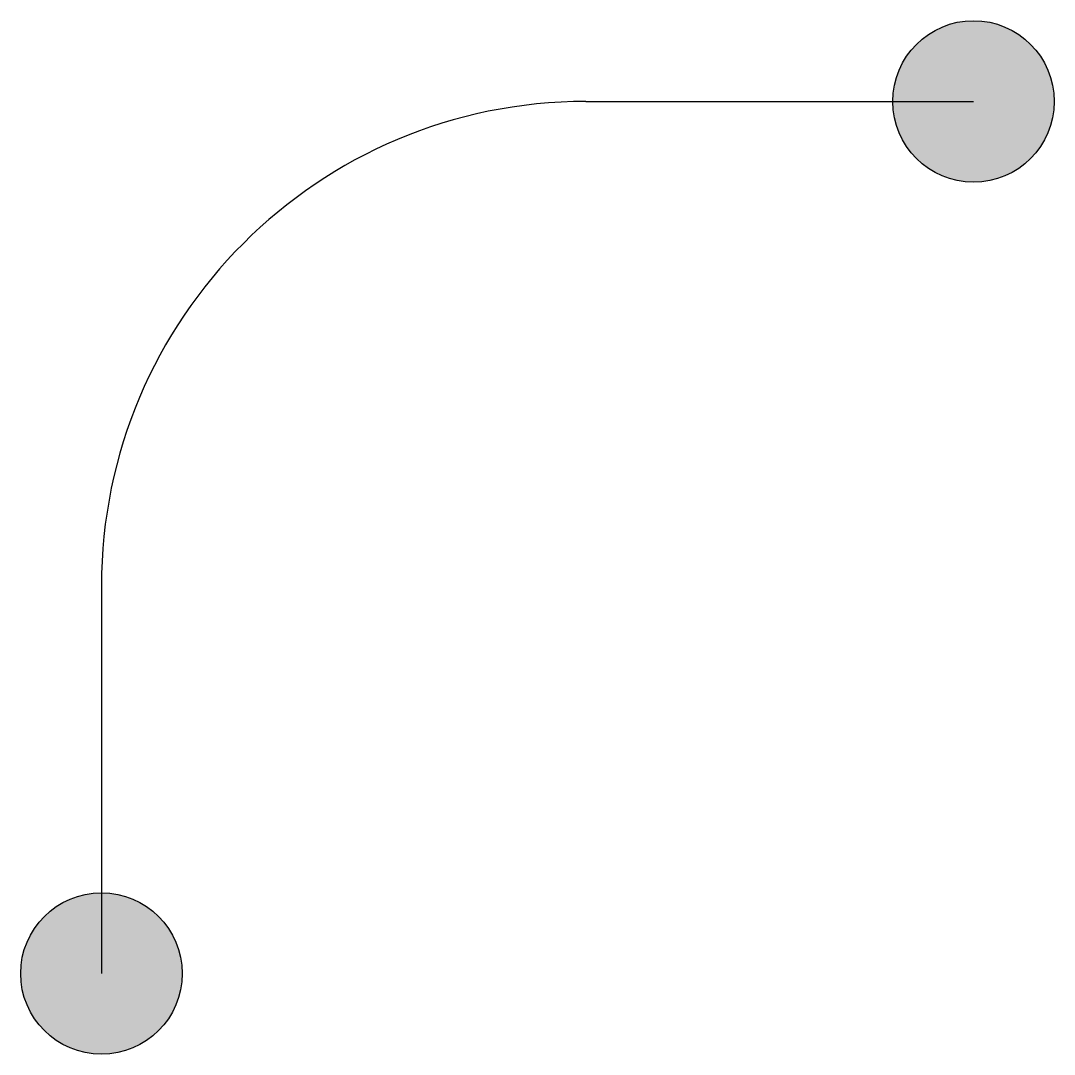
# Model space of a CAD drawing. Header units: millimetres. Extents: x -10173.219 to -10172.899, y 51.815 to 52.135.
import ezdxf

# ---------------------------------------------------------------- set-up
doc = ezdxf.new("R2010")
doc.units = ezdxf.units.MM
doc.header["$LTSCALE"] = 10
doc.layers.add('Tub_conexões', color=2, linetype='Continuous')

msp = doc.modelspace()

# ---------------------------------------------------------------- hatches: boundary and pattern name
at = {"layer": 'Tub_conexões'}
h = msp.add_hatch(color=1, dxfattribs=at)
edge = h.paths.add_edge_path()
edge.add_arc((-10172.92439, 52.11028), 0.025, 0, 360)
h = msp.add_hatch(color=1, dxfattribs=at)
edge = h.paths.add_edge_path()
edge.add_arc((-10173.19439, 51.84028), 0.025, 0, 360)

# ---------------------------------------------------------------- linework, layer by layer
at = {"layer": 'Tub_conexões', "color": 4}
for p, q in [((-10173.04439, 52.11028), (-10172.92439, 52.11028)), ((-10173.19439, 51.96028), (-10173.19439, 51.84028))]:
    msp.add_line(p, q, dxfattribs=at)
at = {"layer": 'Tub_conexões'}
for centre in [(-10172.92439, 52.11028), (-10173.19439, 51.84028)]:
    msp.add_circle(centre, 0.025, dxfattribs=at)
at = {"layer": 'Tub_conexões', "color": 4}
msp.add_arc((-10173.04439, 51.96028), 0.15, 90, 180, dxfattribs=at)

doc.saveas('drawing.dxf')
